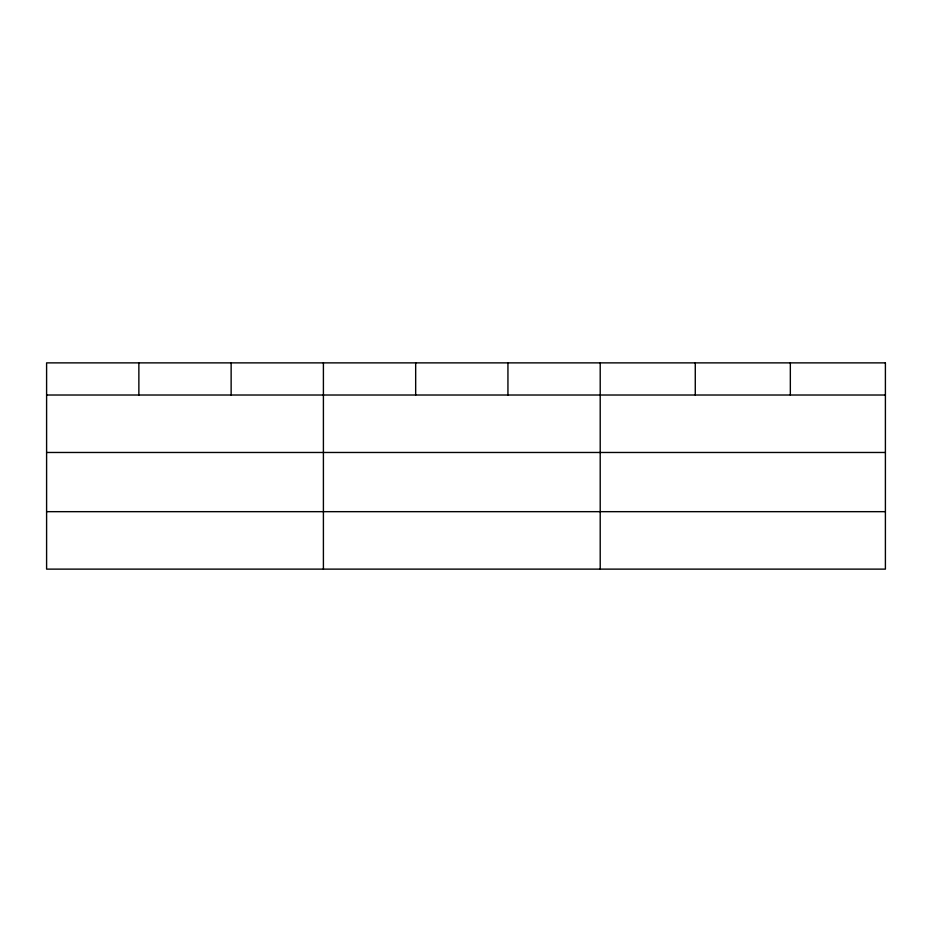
<?xml version="1.0" encoding="UTF-8"?>
<svg xmlns="http://www.w3.org/2000/svg" width="932" height="932" viewBox="0 0 932 932"><rect width="100%" height="100%" fill="white"/><g stroke="black" fill="none" stroke-linecap="round" stroke-linejoin="round"><path stroke-width="1.4" d="M46.6 395.017L885.4 395.017M46.6 452.474L885.4 452.474M46.6 511.668L885.4 511.668M790.336 362.874L790.336 395.017M695.272 362.874L695.272 395.017M600.208 362.874L600.208 569.126M507.94 362.874L507.94 395.017M415.672 362.874L415.672 395.017M323.404 362.874L323.404 569.126M231.136 362.874L231.136 395.017M138.868 362.874L138.868 395.017M885.4 362.874L46.6 362.874L46.6 569.126L885.4 569.126L885.4 362.874"/></g></svg>
